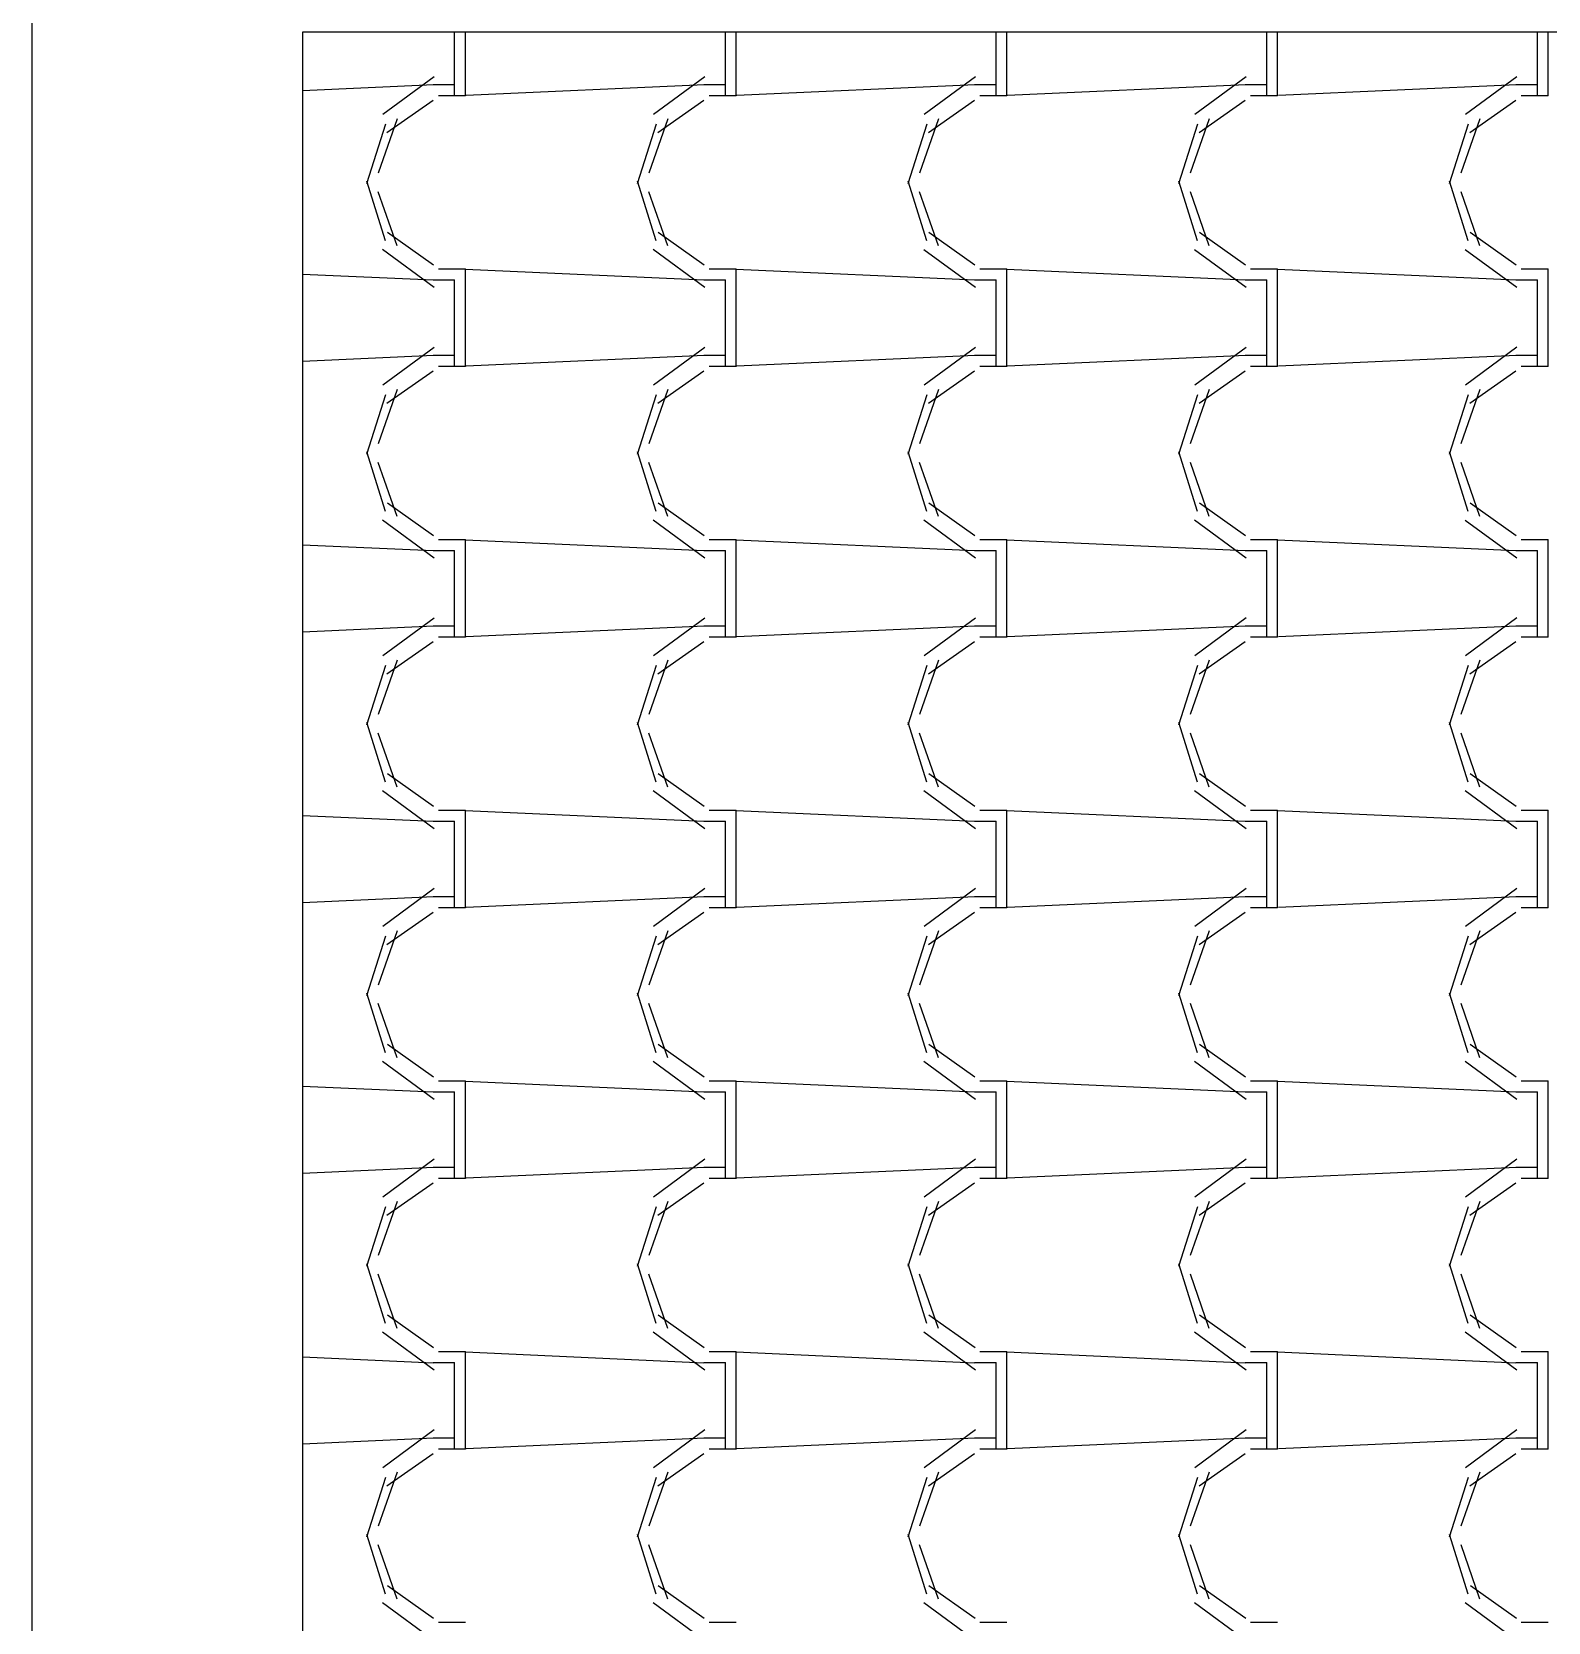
# Model space of a CAD drawing. Header units: millimetres. Extents: x -336 to -33, y -135 to 770.
# Drawn here: x -178.432 to -176.752, y 745.189 to 746.951 of the extents above; entities that cross this region are included whole.
import ezdxf

# ---------------------------------------------------------------- set-up
doc = ezdxf.new("R2010")
doc.units = ezdxf.units.MM
doc.header["$LTSCALE"] = 50
doc.header["$MEASUREMENT"] = 0
doc.layers.add('-HIDRO', color=8, linetype='CONTINUOUS')

msp = doc.modelspace()

# ---------------------------------------------------------------- linework, layer by layer
at = {"layer": '-HIDRO', "linetype": 'Continuous'}
for p, q in [((-178.4324, 747.2511), (-178.4324, 709.8333)), ((-168.0324, 746.9511), (-178.1324, 746.9511)), ((-178.1324, 746.9511), (-178.1324, 724.1333)), ((-177.9637, 746.8925), (-177.9637, 746.9511)), ((-177.9517, 746.8925), (-177.9517, 746.9511)), ((-177.6637, 746.8925), (-177.6637, 746.9511)), ((-177.6517, 746.8925), (-177.6517, 746.9511)), ((-177.3637, 746.8925), (-177.3637, 746.9511)), ((-177.3517, 746.8925), (-177.3517, 746.9511)), ((-177.0637, 746.8925), (-177.0637, 746.9511)), ((-177.0517, 746.8925), (-177.0517, 746.9511)), ((-176.7637, 746.8925), (-176.7637, 746.9511)), ((-176.7517, 746.8925), (-176.7517, 746.9511)), ((-177.9868, 746.8926), (-178.1324, 746.886)), ((-177.9864, 746.9016), (-178.0434, 746.8596)), ((-177.9637, 746.8925), (-177.9877, 746.8925)), ((-177.9637, 746.8805), (-177.9637, 746.8925)), ((-177.9517, 746.8805), (-177.9517, 746.8925)), ((-177.6868, 746.8926), (-177.9508, 746.8806)), ((-177.6864, 746.9016), (-177.7434, 746.8596)), ((-177.6637, 746.8925), (-177.6877, 746.8925)), ((-177.6637, 746.8805), (-177.6637, 746.8925)), ((-177.6517, 746.8805), (-177.6517, 746.8925)), ((-177.3868, 746.8926), (-177.6508, 746.8806)), ((-177.3864, 746.9016), (-177.4434, 746.8596)), ((-177.3637, 746.8925), (-177.3877, 746.8925)), ((-177.3637, 746.8805), (-177.3637, 746.8925)), ((-177.3517, 746.8805), (-177.3517, 746.8925)), ((-177.0868, 746.8926), (-177.3508, 746.8806)), ((-177.0864, 746.9016), (-177.1434, 746.8596)), ((-177.0637, 746.8925), (-177.0877, 746.8925)), ((-177.0637, 746.8805), (-177.0637, 746.8925)), ((-177.0517, 746.8805), (-177.0517, 746.8925)), ((-176.7868, 746.8926), (-177.0508, 746.8806)), ((-176.7864, 746.9016), (-176.8434, 746.8596)), ((-176.7637, 746.8925), (-176.7877, 746.8925)), ((-176.7637, 746.8805), (-176.7637, 746.8925)), ((-176.7517, 746.8805), (-176.7517, 746.8925)), ((-177.9877, 746.8753), (-178.0387, 746.8393)), ((-177.9517, 746.8805), (-177.9817, 746.8805)), ((-177.6877, 746.8753), (-177.7387, 746.8393)), ((-177.6517, 746.8805), (-177.6817, 746.8805)), ((-177.3877, 746.8753), (-177.4387, 746.8393)), ((-177.3517, 746.8805), (-177.3817, 746.8805)), ((-177.0877, 746.8753), (-177.1387, 746.8393)), ((-177.0517, 746.8805), (-177.0817, 746.8805)), ((-176.7877, 746.8753), (-176.8387, 746.8393)), ((-176.7517, 746.8805), (-176.7817, 746.8805)), ((-178.0275, 746.8548), (-178.0485, 746.7948)), ((-177.7275, 746.8548), (-177.7485, 746.7948)), ((-177.4275, 746.8548), (-177.4485, 746.7948)), ((-177.1275, 746.8548), (-177.1485, 746.7948)), ((-176.8275, 746.8548), (-176.8485, 746.7948)), ((-178.0405, 746.8489), (-178.0615, 746.7829)), ((-177.7405, 746.8489), (-177.7615, 746.7829)), ((-177.4405, 746.8489), (-177.4615, 746.7829)), ((-177.1405, 746.8489), (-177.1615, 746.7829)), ((-176.8405, 746.8489), (-176.8615, 746.7829)), ((-178.0616, 746.7861), (-178.0406, 746.7201)), ((-177.7616, 746.7861), (-177.7406, 746.7201)), ((-177.4616, 746.7861), (-177.4406, 746.7201)), ((-177.1616, 746.7861), (-177.1406, 746.7201)), ((-176.8616, 746.7861), (-176.8406, 746.7201)), ((-178.0487, 746.7745), (-178.0277, 746.7145)), ((-177.7487, 746.7745), (-177.7277, 746.7145)), ((-177.4487, 746.7745), (-177.4277, 746.7145)), ((-177.1487, 746.7745), (-177.1277, 746.7145)), ((-176.8487, 746.7745), (-176.8277, 746.7145)), ((-178.0381, 746.7292), (-177.9871, 746.6932)), ((-177.7381, 746.7292), (-177.6871, 746.6932)), ((-177.4381, 746.7292), (-177.3871, 746.6932)), ((-177.1381, 746.7292), (-177.0871, 746.6932)), ((-176.8381, 746.7292), (-176.7871, 746.6932)), ((-178.0436, 746.7103), (-177.9866, 746.6683)), ((-177.7436, 746.7103), (-177.6866, 746.6683)), ((-177.4436, 746.7102), (-177.3866, 746.6682)), ((-177.1436, 746.7102), (-177.0866, 746.6682)), ((-176.8436, 746.7102), (-176.7866, 746.6682)), ((-177.9877, 746.6759), (-178.1324, 746.6824)), ((-177.9817, 746.6885), (-177.9517, 746.6885)), ((-177.9517, 746.5925), (-177.9517, 746.6885)), ((-177.6877, 746.6759), (-177.9517, 746.6879)), ((-177.6817, 746.6885), (-177.6517, 746.6885)), ((-177.6517, 746.5925), (-177.6517, 746.6885)), ((-177.3877, 746.6759), (-177.6517, 746.6879)), ((-177.3817, 746.6885), (-177.3517, 746.6885)), ((-177.3517, 746.5925), (-177.3517, 746.6885)), ((-177.0877, 746.6759), (-177.3517, 746.6879)), ((-177.0817, 746.6885), (-177.0517, 746.6885)), ((-177.0517, 746.5925), (-177.0517, 746.6885)), ((-176.7877, 746.6759), (-177.0517, 746.6879)), ((-176.7817, 746.6885), (-176.7517, 746.6885)), ((-176.7517, 746.5925), (-176.7517, 746.6885)), ((-177.9877, 746.6765), (-177.9637, 746.6765)), ((-177.9637, 746.5925), (-177.9637, 746.6765)), ((-177.6877, 746.6765), (-177.6637, 746.6765)), ((-177.6637, 746.5925), (-177.6637, 746.6765)), ((-177.3877, 746.6765), (-177.3637, 746.6765)), ((-177.3637, 746.5925), (-177.3637, 746.6765)), ((-177.0877, 746.6765), (-177.0637, 746.6765)), ((-177.0637, 746.5925), (-177.0637, 746.6765)), ((-176.7877, 746.6765), (-176.7637, 746.6765)), ((-176.7637, 746.5925), (-176.7637, 746.6765)), ((-177.9868, 746.5926), (-178.1324, 746.586)), ((-177.9864, 746.6016), (-178.0434, 746.5596)), ((-177.9637, 746.5925), (-177.9877, 746.5925)), ((-177.9637, 746.5805), (-177.9637, 746.5925)), ((-177.9517, 746.5805), (-177.9517, 746.5925)), ((-177.6868, 746.5926), (-177.9508, 746.5806)), ((-177.6864, 746.6016), (-177.7434, 746.5596)), ((-177.6637, 746.5925), (-177.6877, 746.5925)), ((-177.6637, 746.5805), (-177.6637, 746.5925)), ((-177.6517, 746.5805), (-177.6517, 746.5925)), ((-177.3868, 746.5926), (-177.6508, 746.5806)), ((-177.3864, 746.6016), (-177.4434, 746.5596)), ((-177.3637, 746.5925), (-177.3877, 746.5925)), ((-177.3637, 746.5805), (-177.3637, 746.5925)), ((-177.3517, 746.5805), (-177.3517, 746.5925)), ((-177.0868, 746.5926), (-177.3508, 746.5806)), ((-177.0864, 746.6016), (-177.1434, 746.5596)), ((-177.0637, 746.5925), (-177.0877, 746.5925)), ((-177.0637, 746.5805), (-177.0637, 746.5925)), ((-177.0517, 746.5805), (-177.0517, 746.5925)), ((-176.7868, 746.5926), (-177.0508, 746.5806)), ((-176.7864, 746.6017), (-176.8434, 746.5597)), ((-176.7637, 746.5925), (-176.7877, 746.5925)), ((-176.7637, 746.5805), (-176.7637, 746.5925)), ((-176.7517, 746.5805), (-176.7517, 746.5925)), ((-177.9877, 746.5753), (-178.0387, 746.5393)), ((-177.9517, 746.5805), (-177.9817, 746.5805)), ((-177.6877, 746.5753), (-177.7387, 746.5393)), ((-177.6517, 746.5805), (-177.6817, 746.5805)), ((-177.3877, 746.5753), (-177.4387, 746.5393)), ((-177.3517, 746.5805), (-177.3817, 746.5805)), ((-177.0877, 746.5753), (-177.1387, 746.5393)), ((-177.0517, 746.5805), (-177.0817, 746.5805)), ((-176.7877, 746.5753), (-176.8387, 746.5393)), ((-176.7517, 746.5805), (-176.7817, 746.5805)), ((-178.0275, 746.5548), (-178.0485, 746.4948)), ((-177.7275, 746.5548), (-177.7485, 746.4948)), ((-177.4275, 746.5548), (-177.4485, 746.4948)), ((-177.1275, 746.5548), (-177.1485, 746.4948)), ((-176.8275, 746.5548), (-176.8485, 746.4948)), ((-178.0405, 746.5489), (-178.0615, 746.4829)), ((-177.7405, 746.5489), (-177.7615, 746.4829)), ((-177.4405, 746.5489), (-177.4615, 746.4829)), ((-177.1405, 746.5489), (-177.1615, 746.4829)), ((-176.8405, 746.5489), (-176.8615, 746.4829)), ((-178.0616, 746.4861), (-178.0406, 746.4201)), ((-177.7616, 746.4861), (-177.7406, 746.4201)), ((-177.4616, 746.4861), (-177.4406, 746.4201)), ((-177.1616, 746.4861), (-177.1406, 746.4201)), ((-176.8616, 746.4861), (-176.8406, 746.4201)), ((-178.0487, 746.4745), (-178.0277, 746.4145)), ((-177.7487, 746.4745), (-177.7277, 746.4145)), ((-177.4487, 746.4745), (-177.4277, 746.4145)), ((-177.1487, 746.4745), (-177.1277, 746.4145)), ((-176.8487, 746.4745), (-176.8277, 746.4145)), ((-178.0381, 746.4292), (-177.9871, 746.3932)), ((-177.7381, 746.4292), (-177.6871, 746.3932)), ((-177.4381, 746.4292), (-177.3871, 746.3932)), ((-177.1381, 746.4292), (-177.0871, 746.3932)), ((-176.8381, 746.4292), (-176.7871, 746.3932)), ((-178.0436, 746.4103), (-177.9866, 746.3683)), ((-177.7436, 746.4103), (-177.6866, 746.3683)), ((-177.4436, 746.4103), (-177.3866, 746.3683)), ((-177.1436, 746.4103), (-177.0866, 746.3683)), ((-176.8436, 746.4102), (-176.7866, 746.3682)), ((-177.9877, 746.3759), (-178.1324, 746.3824)), ((-177.9817, 746.3885), (-177.9517, 746.3885)), ((-177.9517, 746.2925), (-177.9517, 746.3885)), ((-177.6877, 746.3759), (-177.9517, 746.3879)), ((-177.6817, 746.3885), (-177.6517, 746.3885)), ((-177.6517, 746.2925), (-177.6517, 746.3885)), ((-177.3877, 746.3759), (-177.6517, 746.3879)), ((-177.3817, 746.3885), (-177.3517, 746.3885)), ((-177.3517, 746.2925), (-177.3517, 746.3885)), ((-177.0877, 746.3759), (-177.3517, 746.3879)), ((-177.0817, 746.3885), (-177.0517, 746.3885)), ((-177.0517, 746.2925), (-177.0517, 746.3885)), ((-176.7877, 746.3759), (-177.0517, 746.3879)), ((-176.7817, 746.3885), (-176.7517, 746.3885)), ((-176.7517, 746.2925), (-176.7517, 746.3885)), ((-177.9877, 746.3765), (-177.9637, 746.3765)), ((-177.9637, 746.2925), (-177.9637, 746.3765)), ((-177.6877, 746.3765), (-177.6637, 746.3765)), ((-177.6637, 746.2925), (-177.6637, 746.3765)), ((-177.3877, 746.3765), (-177.3637, 746.3765)), ((-177.3637, 746.2925), (-177.3637, 746.3765)), ((-177.0877, 746.3765), (-177.0637, 746.3765)), ((-177.0637, 746.2925), (-177.0637, 746.3765)), ((-176.7877, 746.3765), (-176.7637, 746.3765)), ((-176.7637, 746.2925), (-176.7637, 746.3765)), ((-177.9868, 746.2926), (-178.1324, 746.286)), ((-177.9864, 746.3016), (-178.0434, 746.2596)), ((-177.9637, 746.2925), (-177.9877, 746.2925)), ((-177.9637, 746.2805), (-177.9637, 746.2925)), ((-177.9517, 746.2805), (-177.9517, 746.2925)), ((-177.6868, 746.2926), (-177.9508, 746.2806)), ((-177.6864, 746.3016), (-177.7434, 746.2596)), ((-177.6637, 746.2925), (-177.6877, 746.2925)), ((-177.6637, 746.2805), (-177.6637, 746.2925)), ((-177.6517, 746.2805), (-177.6517, 746.2925)), ((-177.3868, 746.2926), (-177.6508, 746.2806)), ((-177.3864, 746.3016), (-177.4434, 746.2596)), ((-177.3637, 746.2925), (-177.3877, 746.2925)), ((-177.3637, 746.2805), (-177.3637, 746.2925)), ((-177.3517, 746.2805), (-177.3517, 746.2925)), ((-177.0868, 746.2926), (-177.3508, 746.2806)), ((-177.0864, 746.3017), (-177.1434, 746.2597)), ((-177.0637, 746.2925), (-177.0877, 746.2925)), ((-177.0637, 746.2805), (-177.0637, 746.2925)), ((-177.0517, 746.2805), (-177.0517, 746.2925)), ((-176.7868, 746.2926), (-177.0508, 746.2806)), ((-176.7864, 746.3017), (-176.8434, 746.2597)), ((-176.7637, 746.2925), (-176.7877, 746.2925)), ((-176.7637, 746.2805), (-176.7637, 746.2925)), ((-176.7517, 746.2805), (-176.7517, 746.2925)), ((-177.9877, 746.2753), (-178.0387, 746.2393)), ((-177.9517, 746.2805), (-177.9817, 746.2805)), ((-177.6877, 746.2753), (-177.7387, 746.2393)), ((-177.6517, 746.2805), (-177.6817, 746.2805)), ((-177.3877, 746.2753), (-177.4387, 746.2393)), ((-177.3517, 746.2805), (-177.3817, 746.2805)), ((-177.0877, 746.2753), (-177.1387, 746.2393)), ((-177.0517, 746.2805), (-177.0817, 746.2805)), ((-176.7877, 746.2753), (-176.8387, 746.2393)), ((-176.7517, 746.2805), (-176.7817, 746.2805)), ((-178.0275, 746.2548), (-178.0485, 746.1948)), ((-177.7275, 746.2548), (-177.7485, 746.1948)), ((-177.4275, 746.2548), (-177.4485, 746.1948)), ((-177.1275, 746.2548), (-177.1485, 746.1948)), ((-176.8275, 746.2548), (-176.8485, 746.1948)), ((-178.0405, 746.2489), (-178.0615, 746.1829)), ((-177.7405, 746.2489), (-177.7615, 746.1829)), ((-177.4405, 746.2489), (-177.4615, 746.1829)), ((-177.1405, 746.2489), (-177.1615, 746.1829)), ((-176.8405, 746.2489), (-176.8615, 746.1829)), ((-178.0616, 746.1861), (-178.0406, 746.1201)), ((-177.7616, 746.1861), (-177.7406, 746.1201)), ((-177.4616, 746.1861), (-177.4406, 746.1201)), ((-177.1616, 746.1861), (-177.1406, 746.1201)), ((-176.8616, 746.1861), (-176.8406, 746.1201)), ((-178.0487, 746.1745), (-178.0277, 746.1145)), ((-177.7487, 746.1745), (-177.7277, 746.1145)), ((-177.4487, 746.1745), (-177.4277, 746.1145)), ((-177.1487, 746.1745), (-177.1277, 746.1145)), ((-176.8487, 746.1745), (-176.8277, 746.1145)), ((-178.0381, 746.1291), (-177.9871, 746.0931)), ((-177.7381, 746.1291), (-177.6871, 746.0931)), ((-177.4381, 746.1292), (-177.3871, 746.0932)), ((-177.1381, 746.1292), (-177.0871, 746.0932)), ((-176.8381, 746.1292), (-176.7871, 746.0932)), ((-178.0436, 746.1103), (-177.9866, 746.0683)), ((-177.7436, 746.1103), (-177.6866, 746.0683)), ((-177.4436, 746.1103), (-177.3866, 746.0683)), ((-177.1436, 746.1103), (-177.0866, 746.0683)), ((-176.8436, 746.1103), (-176.7866, 746.0683)), ((-177.9877, 746.0759), (-178.1324, 746.0824)), ((-177.9817, 746.0885), (-177.9517, 746.0885)), ((-177.9517, 745.9925), (-177.9517, 746.0885)), ((-177.6877, 746.0759), (-177.9517, 746.0879)), ((-177.6817, 746.0885), (-177.6517, 746.0885)), ((-177.6517, 745.9925), (-177.6517, 746.0885)), ((-177.3877, 746.0759), (-177.6517, 746.0879)), ((-177.3817, 746.0885), (-177.3517, 746.0885)), ((-177.3517, 745.9925), (-177.3517, 746.0885)), ((-177.0877, 746.0759), (-177.3517, 746.0879)), ((-177.0817, 746.0885), (-177.0517, 746.0885)), ((-177.0517, 745.9925), (-177.0517, 746.0885)), ((-176.7877, 746.0759), (-177.0517, 746.0879)), ((-176.7817, 746.0885), (-176.7517, 746.0885)), ((-176.7517, 745.9925), (-176.7517, 746.0885)), ((-177.9877, 746.0765), (-177.9637, 746.0765)), ((-177.9637, 745.9925), (-177.9637, 746.0765)), ((-177.6877, 746.0765), (-177.6637, 746.0765)), ((-177.6637, 745.9925), (-177.6637, 746.0765)), ((-177.3877, 746.0765), (-177.3637, 746.0765)), ((-177.3637, 745.9925), (-177.3637, 746.0765)), ((-177.0877, 746.0765), (-177.0637, 746.0765)), ((-177.0637, 745.9925), (-177.0637, 746.0765)), ((-176.7877, 746.0765), (-176.7637, 746.0765)), ((-176.7637, 745.9925), (-176.7637, 746.0765)), ((-177.9868, 745.9926), (-178.1324, 745.986)), ((-177.9864, 746.0016), (-178.0434, 745.9596)), ((-177.9637, 745.9925), (-177.9877, 745.9925)), ((-177.9637, 745.9805), (-177.9637, 745.9925)), ((-177.9517, 745.9805), (-177.9517, 745.9925)), ((-177.6868, 745.9926), (-177.9508, 745.9806)), ((-177.6864, 746.0016), (-177.7434, 745.9596)), ((-177.6637, 745.9925), (-177.6877, 745.9925)), ((-177.6637, 745.9805), (-177.6637, 745.9925)), ((-177.6517, 745.9805), (-177.6517, 745.9925)), ((-177.3868, 745.9926), (-177.6508, 745.9806)), ((-177.3864, 746.0017), (-177.4434, 745.9597)), ((-177.3637, 745.9925), (-177.3877, 745.9925)), ((-177.3637, 745.9805), (-177.3637, 745.9925)), ((-177.3517, 745.9805), (-177.3517, 745.9925)), ((-177.0868, 745.9926), (-177.3508, 745.9806)), ((-177.0864, 746.0017), (-177.1434, 745.9597)), ((-177.0637, 745.9925), (-177.0877, 745.9925)), ((-177.0637, 745.9805), (-177.0637, 745.9925)), ((-177.0517, 745.9805), (-177.0517, 745.9925)), ((-176.7868, 745.9926), (-177.0508, 745.9806)), ((-176.7864, 746.0017), (-176.8434, 745.9597)), ((-176.7637, 745.9925), (-176.7877, 745.9925)), ((-176.7637, 745.9805), (-176.7637, 745.9925)), ((-176.7517, 745.9805), (-176.7517, 745.9925)), ((-177.9877, 745.9753), (-178.0387, 745.9393)), ((-177.9517, 745.9805), (-177.9817, 745.9805)), ((-177.6877, 745.9753), (-177.7387, 745.9393)), ((-177.6517, 745.9805), (-177.6817, 745.9805)), ((-177.3877, 745.9753), (-177.4387, 745.9393)), ((-177.3517, 745.9805), (-177.3817, 745.9805)), ((-177.0877, 745.9753), (-177.1387, 745.9393)), ((-177.0517, 745.9805), (-177.0817, 745.9805)), ((-176.7877, 745.9753), (-176.8387, 745.9393)), ((-176.7517, 745.9805), (-176.7817, 745.9805)), ((-178.0275, 745.9548), (-178.0485, 745.8948)), ((-177.7275, 745.9548), (-177.7485, 745.8948)), ((-177.4275, 745.9548), (-177.4485, 745.8948)), ((-177.1275, 745.9548), (-177.1485, 745.8948)), ((-176.8275, 745.9548), (-176.8485, 745.8948)), ((-178.0405, 745.9489), (-178.0615, 745.8829)), ((-177.7405, 745.9489), (-177.7615, 745.8829)), ((-177.4405, 745.9489), (-177.4615, 745.8829)), ((-177.1405, 745.9489), (-177.1615, 745.8829)), ((-176.8405, 745.9489), (-176.8615, 745.8829)), ((-178.0616, 745.8861), (-178.0406, 745.8201)), ((-177.7616, 745.8861), (-177.7406, 745.8201)), ((-177.4616, 745.8861), (-177.4406, 745.8201)), ((-177.1616, 745.8861), (-177.1406, 745.8201)), ((-176.8616, 745.8861), (-176.8406, 745.8201)), ((-178.0487, 745.8745), (-178.0277, 745.8145)), ((-177.7487, 745.8745), (-177.7277, 745.8145)), ((-177.4487, 745.8745), (-177.4277, 745.8145)), ((-177.1487, 745.8745), (-177.1277, 745.8145)), ((-176.8487, 745.8745), (-176.8277, 745.8145)), ((-178.038, 745.8291), (-177.987, 745.7931)), ((-177.738, 745.8291), (-177.687, 745.7931)), ((-177.4381, 745.8291), (-177.3871, 745.7931)), ((-177.1381, 745.8292), (-177.0871, 745.7932)), ((-176.8381, 745.8292), (-176.7871, 745.7932)), ((-178.0436, 745.8103), (-177.9866, 745.7683)), ((-177.7436, 745.8103), (-177.6866, 745.7683)), ((-177.4436, 745.8103), (-177.3866, 745.7683)), ((-177.1436, 745.8103), (-177.0866, 745.7683)), ((-176.8436, 745.8103), (-176.7866, 745.7683)), ((-177.9877, 745.7759), (-178.1324, 745.7824)), ((-177.9817, 745.7885), (-177.9517, 745.7885)), ((-177.9517, 745.6925), (-177.9517, 745.7885)), ((-177.6877, 745.7759), (-177.9517, 745.7879)), ((-177.6817, 745.7885), (-177.6517, 745.7885)), ((-177.6517, 745.6925), (-177.6517, 745.7885)), ((-177.3877, 745.7759), (-177.6517, 745.7879)), ((-177.3817, 745.7885), (-177.3517, 745.7885)), ((-177.3517, 745.6925), (-177.3517, 745.7885)), ((-177.0877, 745.7759), (-177.3517, 745.7879)), ((-177.0817, 745.7885), (-177.0517, 745.7885)), ((-177.0517, 745.6925), (-177.0517, 745.7885)), ((-176.7877, 745.7759), (-177.0517, 745.7879)), ((-176.7817, 745.7885), (-176.7517, 745.7885)), ((-176.7517, 745.6925), (-176.7517, 745.7885)), ((-177.9877, 745.7765), (-177.9637, 745.7765)), ((-177.9637, 745.6925), (-177.9637, 745.7765)), ((-177.6877, 745.7765), (-177.6637, 745.7765)), ((-177.6637, 745.6925), (-177.6637, 745.7765)), ((-177.3877, 745.7765), (-177.3637, 745.7765)), ((-177.3637, 745.6925), (-177.3637, 745.7765)), ((-177.0877, 745.7765), (-177.0637, 745.7765)), ((-177.0637, 745.6925), (-177.0637, 745.7765)), ((-176.7877, 745.7765), (-176.7637, 745.7765)), ((-176.7637, 745.6925), (-176.7637, 745.7765)), ((-177.9868, 745.6926), (-178.1324, 745.686)), ((-177.9864, 745.7016), (-178.0434, 745.6596)), ((-177.9637, 745.6925), (-177.9877, 745.6925)), ((-177.9637, 745.6805), (-177.9637, 745.6925)), ((-177.9517, 745.6805), (-177.9517, 745.6925)), ((-177.6868, 745.6926), (-177.9508, 745.6806)), ((-177.6864, 745.7017), (-177.7434, 745.6597)), ((-177.6637, 745.6925), (-177.6877, 745.6925)), ((-177.6637, 745.6805), (-177.6637, 745.6925)), ((-177.6517, 745.6805), (-177.6517, 745.6925)), ((-177.3868, 745.6926), (-177.6508, 745.6806)), ((-177.3864, 745.7017), (-177.4434, 745.6597)), ((-177.3637, 745.6925), (-177.3877, 745.6925)), ((-177.3637, 745.6805), (-177.3637, 745.6925)), ((-177.3517, 745.6805), (-177.3517, 745.6925)), ((-177.0868, 745.6926), (-177.3508, 745.6806)), ((-177.0864, 745.7017), (-177.1434, 745.6597)), ((-177.0637, 745.6925), (-177.0877, 745.6925)), ((-177.0637, 745.6805), (-177.0637, 745.6925)), ((-177.0517, 745.6805), (-177.0517, 745.6925)), ((-176.7868, 745.6926), (-177.0508, 745.6806)), ((-176.7864, 745.7017), (-176.8434, 745.6597)), ((-176.7637, 745.6925), (-176.7877, 745.6925)), ((-176.7637, 745.6805), (-176.7637, 745.6925)), ((-176.7517, 745.6805), (-176.7517, 745.6925)), ((-177.9877, 745.6753), (-178.0387, 745.6393)), ((-177.9517, 745.6805), (-177.9817, 745.6805)), ((-177.6877, 745.6753), (-177.7387, 745.6393)), ((-177.6517, 745.6805), (-177.6817, 745.6805)), ((-177.3877, 745.6753), (-177.4387, 745.6393)), ((-177.3517, 745.6805), (-177.3817, 745.6805)), ((-177.0877, 745.6753), (-177.1387, 745.6393)), ((-177.0517, 745.6805), (-177.0817, 745.6805)), ((-176.7877, 745.6753), (-176.8387, 745.6393)), ((-176.7517, 745.6805), (-176.7817, 745.6805)), ((-178.0405, 745.6489), (-178.0615, 745.5829)), ((-178.0275, 745.6548), (-178.0485, 745.5948)), ((-177.7405, 745.6489), (-177.7615, 745.5829)), ((-177.7275, 745.6548), (-177.7485, 745.5948)), ((-177.4405, 745.6489), (-177.4615, 745.5829)), ((-177.4275, 745.6548), (-177.4485, 745.5948)), ((-177.1405, 745.6489), (-177.1615, 745.5829)), ((-177.1275, 745.6548), (-177.1485, 745.5948)), ((-176.8405, 745.6489), (-176.8615, 745.5829)), ((-176.8275, 745.6548), (-176.8485, 745.5948)), ((-178.0616, 745.5861), (-178.0406, 745.5201)), ((-177.7616, 745.5861), (-177.7406, 745.5201)), ((-177.4616, 745.5861), (-177.4406, 745.5201)), ((-177.1616, 745.5861), (-177.1406, 745.5201)), ((-176.8616, 745.5861), (-176.8406, 745.5201)), ((-178.0487, 745.5745), (-178.0277, 745.5145)), ((-177.7487, 745.5745), (-177.7277, 745.5145)), ((-177.4487, 745.5745), (-177.4277, 745.5145)), ((-177.1487, 745.5745), (-177.1277, 745.5145)), ((-176.8487, 745.5745), (-176.8277, 745.5145)), ((-178.038, 745.5291), (-177.987, 745.4931)), ((-177.738, 745.5291), (-177.687, 745.4931)), ((-177.438, 745.5291), (-177.387, 745.4931)), ((-177.1381, 745.5291), (-177.0871, 745.4931)), ((-176.8381, 745.5292), (-176.7871, 745.4931)), ((-178.0436, 745.5103), (-177.9866, 745.4683)), ((-177.7436, 745.5103), (-177.6866, 745.4683)), ((-177.4436, 745.5103), (-177.3866, 745.4683)), ((-177.1436, 745.5103), (-177.0866, 745.4683)), ((-176.8436, 745.5103), (-176.7866, 745.4683)), ((-177.9877, 745.4758), (-178.1324, 745.4824)), ((-177.9817, 745.4885), (-177.9517, 745.4885)), ((-177.9517, 745.3925), (-177.9517, 745.4885)), ((-177.6877, 745.4758), (-177.9517, 745.4878)), ((-177.6817, 745.4885), (-177.6517, 745.4885)), ((-177.6517, 745.3925), (-177.6517, 745.4885)), ((-177.3877, 745.4758), (-177.6517, 745.4878)), ((-177.3817, 745.4885), (-177.3517, 745.4885)), ((-177.3517, 745.3925), (-177.3517, 745.4885)), ((-177.0877, 745.4758), (-177.3517, 745.4878)), ((-177.0817, 745.4885), (-177.0517, 745.4885)), ((-177.0517, 745.3925), (-177.0517, 745.4885)), ((-176.7877, 745.4758), (-177.0517, 745.4878)), ((-176.7817, 745.4885), (-176.7517, 745.4885)), ((-176.7517, 745.3925), (-176.7517, 745.4885)), ((-177.9877, 745.4765), (-177.9637, 745.4765)), ((-177.9637, 745.3925), (-177.9637, 745.4765)), ((-177.6877, 745.4765), (-177.6637, 745.4765)), ((-177.6637, 745.3925), (-177.6637, 745.4765)), ((-177.3877, 745.4765), (-177.3637, 745.4765)), ((-177.3637, 745.3925), (-177.3637, 745.4765)), ((-177.0877, 745.4765), (-177.0637, 745.4765)), ((-177.0637, 745.3925), (-177.0637, 745.4765)), ((-176.7877, 745.4765), (-176.7637, 745.4765)), ((-176.7637, 745.3925), (-176.7637, 745.4765)), ((-177.9868, 745.3926), (-178.1324, 745.386)), ((-177.9864, 745.4017), (-178.0434, 745.3597)), ((-177.9637, 745.3925), (-177.9877, 745.3925)), ((-177.9637, 745.3805), (-177.9637, 745.3925)), ((-177.9517, 745.3805), (-177.9517, 745.3925)), ((-177.6868, 745.3926), (-177.9508, 745.3806)), ((-177.6864, 745.4017), (-177.7434, 745.3597)), ((-177.6637, 745.3925), (-177.6877, 745.3925)), ((-177.6637, 745.3805), (-177.6637, 745.3925)), ((-177.6517, 745.3805), (-177.6517, 745.3925)), ((-177.3868, 745.3926), (-177.6508, 745.3806)), ((-177.3864, 745.4017), (-177.4434, 745.3597)), ((-177.3637, 745.3925), (-177.3877, 745.3925)), ((-177.3637, 745.3805), (-177.3637, 745.3925)), ((-177.3517, 745.3805), (-177.3517, 745.3925)), ((-177.0868, 745.3926), (-177.3508, 745.3806)), ((-177.0864, 745.4017), (-177.1434, 745.3597)), ((-177.0637, 745.3925), (-177.0877, 745.3925)), ((-177.0637, 745.3805), (-177.0637, 745.3925)), ((-177.0517, 745.3805), (-177.0517, 745.3925)), ((-176.7868, 745.3926), (-177.0508, 745.3806)), ((-176.7864, 745.4017), (-176.8434, 745.3597)), ((-176.7637, 745.3925), (-176.7877, 745.3925)), ((-176.7637, 745.3805), (-176.7637, 745.3925)), ((-176.7517, 745.3805), (-176.7517, 745.3925)), ((-177.9877, 745.3753), (-178.0387, 745.3393)), ((-177.9517, 745.3805), (-177.9817, 745.3805)), ((-177.6877, 745.3753), (-177.7387, 745.3393)), ((-177.6517, 745.3805), (-177.6817, 745.3805)), ((-177.3877, 745.3753), (-177.4387, 745.3393)), ((-177.3517, 745.3805), (-177.3817, 745.3805)), ((-177.0877, 745.3753), (-177.1387, 745.3393)), ((-177.0517, 745.3805), (-177.0817, 745.3805)), ((-176.7877, 745.3753), (-176.8387, 745.3393)), ((-176.7517, 745.3805), (-176.7817, 745.3805)), ((-178.0405, 745.3489), (-178.0615, 745.2829)), ((-178.0275, 745.3548), (-178.0485, 745.2948)), ((-177.7405, 745.3489), (-177.7615, 745.2829)), ((-177.7275, 745.3548), (-177.7485, 745.2948)), ((-177.4405, 745.3489), (-177.4615, 745.2829)), ((-177.4275, 745.3548), (-177.4485, 745.2948)), ((-177.1405, 745.3489), (-177.1615, 745.2829)), ((-177.1275, 745.3548), (-177.1485, 745.2948)), ((-176.8405, 745.3489), (-176.8615, 745.2829)), ((-176.8275, 745.3548), (-176.8485, 745.2948)), ((-178.0616, 745.2861), (-178.0406, 745.2201)), ((-177.7616, 745.2861), (-177.7406, 745.2201)), ((-177.4616, 745.2861), (-177.4406, 745.2201)), ((-177.1616, 745.2861), (-177.1406, 745.2201)), ((-176.8616, 745.2861), (-176.8406, 745.2201)), ((-178.0487, 745.2745), (-178.0277, 745.2145)), ((-177.7487, 745.2745), (-177.7277, 745.2145)), ((-177.4487, 745.2745), (-177.4277, 745.2145)), ((-177.1487, 745.2745), (-177.1277, 745.2145)), ((-176.8487, 745.2745), (-176.8277, 745.2145)), ((-178.038, 745.2291), (-177.987, 745.1931)), ((-177.738, 745.2291), (-177.687, 745.1931)), ((-177.438, 745.2291), (-177.387, 745.1931)), ((-177.138, 745.2291), (-177.087, 745.1931)), ((-176.838, 745.2291), (-176.787, 745.1931)), ((-178.0436, 745.2103), (-177.9866, 745.1683)), ((-177.7436, 745.2103), (-177.6866, 745.1683)), ((-177.4436, 745.2103), (-177.3866, 745.1683)), ((-177.1436, 745.2103), (-177.0866, 745.1683)), ((-176.8436, 745.2103), (-176.7866, 745.1683)), ((-177.9817, 745.1885), (-177.9517, 745.1885)), ((-177.6817, 745.1885), (-177.6517, 745.1885)), ((-177.3817, 745.1885), (-177.3517, 745.1885)), ((-177.0817, 745.1885), (-177.0517, 745.1885)), ((-176.7817, 745.1885), (-176.7517, 745.1885))]:
    msp.add_line(p, q, dxfattribs=at)

doc.saveas('drawing.dxf')
